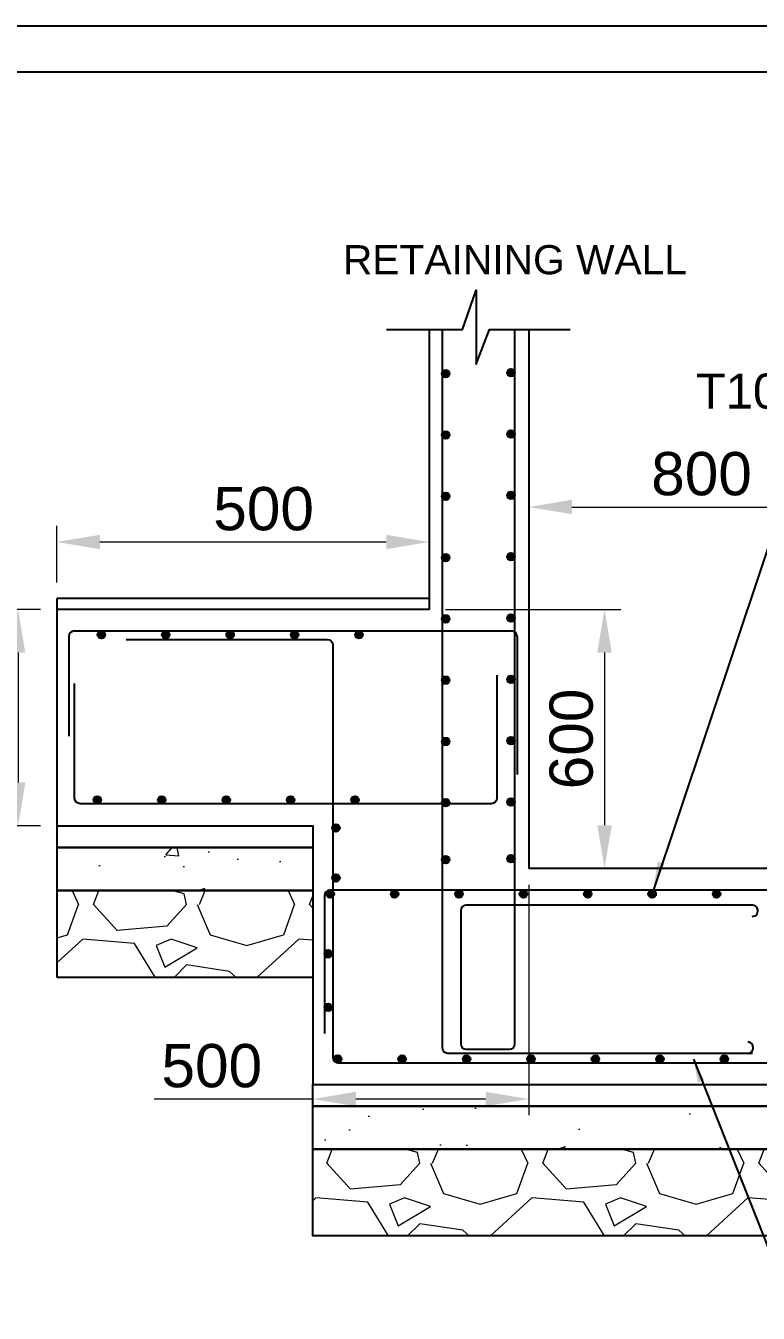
# Model space of a CAD drawing. Header units: millimetres. Extents: x 660818 to 959388, y -495289 to 50450.
# Drawn here: x 715551 to 718942, y -191470 to -185509 of the extents above; entities that cross this region are included whole.
import ezdxf
from ezdxf.enums import TextEntityAlignment as Align

# ---------------------------------------------------------------- set-up
doc = ezdxf.new("R2010")
doc.units = ezdxf.units.MM
doc.header["$LTSCALE"] = 0.01
doc.header["$MEASUREMENT"] = 0
doc.header["$PDMODE"] = 35
for name, color, linetype in [('1', 7, 'Continuous'), ('Concrete Line', 2, 'Continuous'), ('Dimension', 31, 'Continuous'), ('Reinforcement', 130, 'Continuous')]:
    doc.layers.add(name, color=color, linetype=linetype)
doc.layers.add('dim', color=11, linetype='Continuous', lineweight=0)
doc.layers.add('elevation', color=123, linetype='Continuous', lineweight=15)
doc.styles.add('SC-BBS2', font='SansSerif')
doc.styles.add('SC-FTG2', font='SansSerif')
doc.dimstyles.new('SCDim', dxfattribs={"dimtxt": 200, "dimasz": 200, "dimexe": 75, "dimexo": 75, "dimgap": 50, "dimtad": 1, "dimtoh": 1, "dimdec": 0, "dimzin": 0, "dimdsep": 46, "dimtxsty": 'SC-BBS2', "dimcen": 0.09, "dimclrd": 5, "dimclre": 5, "dimclrt": 5, "dimadec": 0, "dimazin": 0, "dimtfac": 1, "dimtdec": 0, "dimtix": 1, "dimtofl": 0, "dimtmove": 0, "dimatfit": 3, "dimfxl": 1, "dimtolj": 1, "dimtzin": 0, "dimlwd": 0, "dimlwe": 0, "dimarcsym": 0})

# ---------------------------------------------------------------- blocks, each defined once
blk = doc.blocks.new('*D1029')
at = {"layer": 'Defpoints', "color": 0, "transparency": 16777216}
for p in [(715694.7, -187899.1), (715694.7, -188161.1), (717419.9, -188211.1)]:
    blk.add_point(p, dxfattribs=at)
at = {"layer": 'Dimension', "color": 5, "lineweight": 0, "transparency": 16777216}
for p, q in [((715694.7, -188086.1), (715694.7, -187824.1)), ((717419.9, -188136.1), (717419.9, -187824.1)), ((717219.9, -187899.1), (715894.7, -187899.1))]:
    blk.add_line(p, q, dxfattribs=at)
at = {"layer": 'Dimension', "color": 5, "transparency": 16777216}
for points in [[(715894.7, -187865.8), (715894.7, -187932.4), (715694.7, -187899.1)], [(717219.9, -187865.8), (717219.9, -187932.4), (717419.9, -187899.1)]]:
    blk.add_solid(points, dxfattribs=at)
at = {"layer": 'Dimension', "color": 5, "lineweight": 25, "transparency": 16777216, "insert": (716652.4, -187746.1), "char_height": 200, "attachment_point": 5, "style": 'SC-BBS2'}
blk.add_mtext('\\A1;500', dxfattribs=at)
blk = doc.blocks.new('*D1037')
at = {"layer": '1', "color": 5, "lineweight": 0, "ltscale": 200, "transparency": 16777216}
for p, q in [((716879.9, -189210), (716879.9, -190552.9)), ((717879.9, -189485.8), (717879.9, -190552.9)), ((716879.9, -190477.9), (716145.3, -190477.9)), ((717679.9, -190477.9), (717079.9, -190477.9))]:
    blk.add_line(p, q, dxfattribs=at)
at = {"layer": '1', "color": 5, "ltscale": 200, "transparency": 16777216}
for points in [[(717079.9, -190444.5), (717079.9, -190511.2), (716879.9, -190477.9)], [(717679.9, -190444.5), (717679.9, -190511.2), (717879.9, -190477.9)]]:
    blk.add_solid(points, dxfattribs=at)
at = {"layer": 'Defpoints', "color": 0, "ltscale": 200, "transparency": 16777216}
for p in [(716879.9, -189135), (717879.9, -189410.8), (716879.9, -190477.9)]:
    blk.add_point(p, dxfattribs=at)
at = {"layer": '1', "color": 5, "ltscale": 200, "transparency": 16777216, "insert": (716412.6, -190324.9), "char_height": 200, "attachment_point": 5, "style": 'SC-BBS2'}
blk.add_mtext('\\A1;500', dxfattribs=at)
blk = doc.blocks.new('*D1038')
at = {"layer": '1', "color": 5, "lineweight": 0, "ltscale": 200, "transparency": 16777216}
for p, q in [((715619.7, -188211.1), (715440.9, -188211.1)), ((715515.9, -188411.1), (715515.9, -189012.5)), ((715619.7, -189212.5), (715440.9, -189212.5))]:
    blk.add_line(p, q, dxfattribs=at)
at = {"layer": '1', "color": 5, "ltscale": 200, "transparency": 16777216}
for points in [[(715482.5, -188411.1), (715549.2, -188411.1), (715515.9, -188211.1)], [(715482.5, -189012.5), (715549.2, -189012.5), (715515.9, -189212.5)]]:
    blk.add_solid(points, dxfattribs=at)
at = {"layer": 'Defpoints', "color": 0, "ltscale": 200, "transparency": 16777216}
for p in [(715694.7, -188211.1), (715515.9, -189212.5), (715694.7, -189212.5)]:
    blk.add_point(p, dxfattribs=at)
at = {"layer": '1', "color": 5, "ltscale": 200, "transparency": 16777216, "insert": (715362.8, -188711.8), "char_height": 200, "attachment_point": 5, "rotation": 90, "style": 'SC-BBS2'}
blk.add_mtext('\\A1;500', dxfattribs=at)
blk = doc.blocks.new('*D1030')
at = {"layer": '1', "color": 5, "lineweight": 0, "ltscale": 200, "transparency": 16777216}
for p, q in [((717494.9, -188211.1), (718305.7, -188211.1)), ((718230.7, -188411.1), (718230.7, -189210.8)), ((717954.9, -189410.8), (718305.7, -189410.8))]:
    blk.add_line(p, q, dxfattribs=at)
at = {"layer": '1', "color": 5, "ltscale": 200, "transparency": 16777216}
for points in [[(718197.4, -188411.1), (718264, -188411.1), (718230.7, -188211.1)], [(718197.4, -189210.8), (718264, -189210.8), (718230.7, -189410.8)]]:
    blk.add_solid(points, dxfattribs=at)
at = {"layer": 'Defpoints', "color": 0, "ltscale": 200, "transparency": 16777216}
for p in [(717419.9, -188211.1), (717879.9, -189410.8), (718230.7, -189410.8)]:
    blk.add_point(p, dxfattribs=at)
at = {"layer": '1', "color": 5, "ltscale": 200, "transparency": 16777216, "insert": (718077.5, -188810.9), "char_height": 200, "attachment_point": 5, "rotation": 90, "style": 'SC-BBS2'}
blk.add_mtext('\\A1;600', dxfattribs=at)
blk = doc.blocks.new('*D1039')
at = {"layer": '1', "color": 5, "lineweight": 0, "ltscale": 200, "transparency": 16777216}
for p, q in [((717879.9, -188136.1), (717879.9, -187662)), ((719479.9, -188436.1), (719479.9, -187662)), ((718079.9, -187737), (719279.9, -187737))]:
    blk.add_line(p, q, dxfattribs=at)
at = {"layer": '1', "color": 5, "ltscale": 200, "transparency": 16777216}
for points in [[(718079.9, -187703.7), (718079.9, -187770.3), (717879.9, -187737)], [(719279.9, -187703.7), (719279.9, -187770.3), (719479.9, -187737)]]:
    blk.add_solid(points, dxfattribs=at)
at = {"layer": 'Defpoints', "color": 0, "ltscale": 200, "transparency": 16777216}
for p in [(719479.9, -187737), (717879.9, -188211.1), (719479.9, -188511.1)]:
    blk.add_point(p, dxfattribs=at)
at = {"layer": '1', "color": 5, "ltscale": 200, "transparency": 16777216, "insert": (718679.9, -187584), "char_height": 200, "attachment_point": 5, "style": 'SC-BBS2'}
blk.add_mtext('\\A1;800', dxfattribs=at)

msp = doc.modelspace()

# ---------------------------------------------------------------- hatches: boundary and pattern name
at = {"layer": '1', "ltscale": 200}
h = msp.add_hatch(color=256, dxfattribs=at)
h.dxf.hatch_style = 1
edge = h.paths.add_edge_path()
edge.add_arc((717495.372, -187119.217), 17.69, 0, 360)
h = msp.add_hatch(color=256, dxfattribs=at)
h.dxf.hatch_style = 1
edge = h.paths.add_edge_path()
edge.add_arc((717797.541, -187115.523), 17.69, 0, 360)
h = msp.add_hatch(color=256, dxfattribs=at)
h.dxf.hatch_style = 1
edge = h.paths.add_edge_path()
edge.add_arc((717495.372, -187403.125), 17.69, 0, 360)
h = msp.add_hatch(color=256, dxfattribs=at)
h.dxf.hatch_style = 1
edge = h.paths.add_edge_path()
edge.add_arc((717797.541, -187399.431), 17.69, 0, 360)
h = msp.add_hatch(color=256, dxfattribs=at)
h.dxf.hatch_style = 1
edge = h.paths.add_edge_path()
edge.add_arc((717495.372, -187687.032), 17.69, 0, 360)
h = msp.add_hatch(color=256, dxfattribs=at)
h.dxf.hatch_style = 1
edge = h.paths.add_edge_path()
edge.add_arc((717797.541, -187683.338), 17.69, 0, 360)
h = msp.add_hatch(color=256, dxfattribs=at)
h.dxf.hatch_style = 1
edge = h.paths.add_edge_path()
edge.add_arc((717495.372, -187970.939), 17.69, 0, 360)
h = msp.add_hatch(color=256, dxfattribs=at)
h.dxf.hatch_style = 1
edge = h.paths.add_edge_path()
edge.add_arc((717797.541, -187967.245), 17.69, 0, 360)
h = msp.add_hatch(color=256, dxfattribs=at)
h.dxf.hatch_style = 1
edge = h.paths.add_edge_path()
edge.add_arc((717495.372, -188254.847), 17.69, 0, 360)
h = msp.add_hatch(color=256, dxfattribs=at)
h.dxf.hatch_style = 1
edge = h.paths.add_edge_path()
edge.add_arc((717797.541, -188251.153), 17.69, 0, 360)
h = msp.add_hatch(color=256, dxfattribs=at)
h.dxf.hatch_style = 1
edge = h.paths.add_edge_path()
edge.add_arc((715901.515, -188328.433), 17.69, 180, 540, ccw=False)
h = msp.add_hatch(color=256, dxfattribs=at)
h.dxf.hatch_style = 1
edge = h.paths.add_edge_path()
edge.add_arc((716199.579, -188328.433), 17.69, 180, 540, ccw=False)
h = msp.add_hatch(color=256, dxfattribs=at)
h.dxf.hatch_style = 1
edge = h.paths.add_edge_path()
edge.add_arc((716497.643, -188328.433), 17.69, 180, 540, ccw=False)
h = msp.add_hatch(color=256, dxfattribs=at)
h.dxf.hatch_style = 1
edge = h.paths.add_edge_path()
edge.add_arc((716795.707, -188328.433), 17.69, 180, 540, ccw=False)
h = msp.add_hatch(color=256, dxfattribs=at)
h.dxf.hatch_style = 1
edge = h.paths.add_edge_path()
edge.add_arc((717093.77, -188328.433), 17.69, 180, 540, ccw=False)
h = msp.add_hatch(color=256, dxfattribs=at)
h.dxf.hatch_style = 1
edge = h.paths.add_edge_path()
edge.add_arc((717495.372, -188538.754), 17.69, 0, 360)
h = msp.add_hatch(color=256, dxfattribs=at)
h.dxf.hatch_style = 1
edge = h.paths.add_edge_path()
edge.add_arc((717797.541, -188535.06), 17.69, 0, 360)
h = msp.add_hatch(color=256, dxfattribs=at)
h.dxf.hatch_style = 1
edge = h.paths.add_edge_path()
edge.add_arc((717495.372, -188822.661), 17.69, 0, 360)
h = msp.add_hatch(color=256, dxfattribs=at)
h.dxf.hatch_style = 1
edge = h.paths.add_edge_path()
edge.add_arc((717797.541, -188818.967), 17.69, 0, 360)
h = msp.add_hatch(color=256, dxfattribs=at)
h.dxf.hatch_style = 1
edge = h.paths.add_edge_path()
edge.add_arc((715882.613, -189093.205), 17.69, 180, 540, ccw=False)
h = msp.add_hatch(color=256, dxfattribs=at)
h.dxf.hatch_style = 1
edge = h.paths.add_edge_path()
edge.add_arc((716180.955, -189093.205), 17.69, 180, 540, ccw=False)
h = msp.add_hatch(color=256, dxfattribs=at)
h.dxf.hatch_style = 1
edge = h.paths.add_edge_path()
edge.add_arc((716479.297, -189093.205), 17.69, 180, 540, ccw=False)
h = msp.add_hatch(color=256, dxfattribs=at)
h.dxf.hatch_style = 1
edge = h.paths.add_edge_path()
edge.add_arc((716777.361, -189093.205), 17.69, 180, 540, ccw=False)
h = msp.add_hatch(color=256, dxfattribs=at)
h.dxf.hatch_style = 1
edge = h.paths.add_edge_path()
edge.add_arc((717075.425, -189093.205), 17.69, 180, 540, ccw=False)
h = msp.add_hatch(color=256, dxfattribs=at)
h.dxf.hatch_style = 1
edge = h.paths.add_edge_path()
edge.add_arc((717495.372, -189106.569), 17.69, 0, 360)
h = msp.add_hatch(color=256, dxfattribs=at)
h.dxf.hatch_style = 1
edge = h.paths.add_edge_path()
edge.add_arc((717797.541, -189102.875), 17.69, 0, 360)
h = msp.add_hatch(color=256, dxfattribs=at)
h.dxf.hatch_style = 1
edge = h.paths.add_edge_path()
edge.add_arc((716987.055, -189222.864), 17.69, 0, 360)
h = msp.add_hatch(color=256, dxfattribs=at)
h.dxf.hatch_style = 1
edge = h.paths.add_edge_path()
edge.add_arc((717495.372, -189369.367), 17.69, 0, 360)
h = msp.add_hatch(color=256, dxfattribs=at)
h.dxf.hatch_style = 1
edge = h.paths.add_edge_path()
edge.add_arc((717797.541, -189365.673), 17.69, 0, 360)
h = msp.add_hatch(color=256, dxfattribs=at)
h.dxf.hatch_style = 1
edge = h.paths.add_edge_path()
edge.add_arc((716987.055, -189454.184), 17.69, 0, 360)
h = msp.add_hatch(color=256, dxfattribs=at)
h.dxf.hatch_style = 1
edge = h.paths.add_edge_path()
edge.add_arc((716960.916, -189528.433), 17.69, 0, 360)
h = msp.add_hatch(color=256, dxfattribs=at)
h.dxf.hatch_style = 1
edge = h.paths.add_edge_path()
edge.add_arc((717258.98, -189528.433), 17.69, 0, 360)
h = msp.add_hatch(color=256, dxfattribs=at)
h.dxf.hatch_style = 1
edge = h.paths.add_edge_path()
edge.add_arc((717557.043, -189528.433), 17.69, 0, 360)
h = msp.add_hatch(color=256, dxfattribs=at)
h.dxf.hatch_style = 1
edge = h.paths.add_edge_path()
edge.add_arc((717855.107, -189528.433), 17.69, 0, 360)
h = msp.add_hatch(color=256, dxfattribs=at)
h.dxf.hatch_style = 1
edge = h.paths.add_edge_path()
edge.add_arc((718153.171, -189528.433), 17.69, 0, 360)
h = msp.add_hatch(color=256, dxfattribs=at)
h.dxf.hatch_style = 1
edge = h.paths.add_edge_path()
edge.add_arc((718451.234, -189528.433), 17.69, 0, 360)
h = msp.add_hatch(color=256, dxfattribs=at)
h.dxf.hatch_style = 1
edge = h.paths.add_edge_path()
edge.add_arc((718749.298, -189528.433), 17.69, 0, 360)
h = msp.add_hatch(color=256, dxfattribs=at)
h.dxf.hatch_style = 1
edge = h.paths.add_edge_path()
edge.add_arc((716951.585, -189805.707), 17.69, 0, 360)
h = msp.add_hatch(color=256, dxfattribs=at)
h.dxf.hatch_style = 1
edge = h.paths.add_edge_path()
edge.add_arc((716951.585, -190054.105), 17.69, 0, 360)
h = msp.add_hatch(color=256, dxfattribs=at)
h.dxf.hatch_style = 1
edge = h.paths.add_edge_path()
edge.add_arc((716995.364, -190293.205), 17.69, 0, 360)
h = msp.add_hatch(color=256, dxfattribs=at)
h.dxf.hatch_style = 1
edge = h.paths.add_edge_path()
edge.add_arc((717293.706, -190293.205), 17.69, 0, 360)
h = msp.add_hatch(color=256, dxfattribs=at)
h.dxf.hatch_style = 1
edge = h.paths.add_edge_path()
edge.add_arc((717592.048, -190293.205), 17.69, 0, 360)
h = msp.add_hatch(color=256, dxfattribs=at)
h.dxf.hatch_style = 1
edge = h.paths.add_edge_path()
edge.add_arc((717890.39, -190293.205), 17.69, 0, 360)
h = msp.add_hatch(color=256, dxfattribs=at)
h.dxf.hatch_style = 1
edge = h.paths.add_edge_path()
edge.add_arc((718188.732, -190293.205), 17.69, 0, 360)
h = msp.add_hatch(color=256, dxfattribs=at)
h.dxf.hatch_style = 1
edge = h.paths.add_edge_path()
edge.add_arc((718487.074, -190293.205), 17.69, 0, 360)
h = msp.add_hatch(color=256, dxfattribs=at)
h.dxf.hatch_style = 1
edge = h.paths.add_edge_path()
edge.add_arc((718785.416, -190293.205), 17.69, 0, 360)
at = {"layer": 'elevation', "ltscale": 200, "true_color": 0x9f9f9f}
h = msp.add_hatch(dxfattribs=at)
h.set_pattern_fill('AR-CONC', color=253, scale=100)
h.set_pattern_definition([(50, (-1543431.5, 170416.06), (717.26018, -62.75213), [75, -825]), (355, (-1543431.5, 170416.1), (-138.75133, 752.19213), [60, -660]), (100.451444, (-1543371.7, 170410.8), (578.50885, 689.44), [63.7402, -701.14211]), (46.1842, (-1543431.5, 170616.1), (1067.24133, -165.51928), [112.5, -1237.5]), (96.635635, (-1543342.5, 170602.3), (934.66195, 974.1186), [95.61034, -1051.71376]), (351.184164, (-1543431.5, 170616.1), (934.66195, 974.1186), [90, -990]), (21, (-1543331.5, 170566.06), (596.90705, -402.61889), [75, -825]), (326, (-1543331.5, 170566.1), (243.31533, 725.15005), [60, -660]), (71.451445, (-1543281.74, 170532.5), (840.22238, 322.53115), [63.7402, -701.14211]), (37.5, (-1543431.48, 170416.06), (12.159855, 332.893854), [0, -652, 0, -670, 0, -662.5]), (7.5, (-1543431.5, 170416.06), (263.06954, 394.41171), [0, -382, 0, -637, 0, -252.5]), (327.5, (-1543654.48, 170416.06), (533.822436, -22.554872), [0, -250, 0, -780, 0, -1035]), (317.5, (-1543754.5, 170416.06), (583.18617, 100.10498), [0, -325, 0, -518, 0, -735])])
h.paths.add_polyline_path([(715694.652, -189313.122), (715694.652, -189513.122), (716879.852, -189513.122), (716879.852, -189313.122)])
h = msp.add_hatch(dxfattribs=at)
h.set_pattern_fill('GRAVEL', color=253, scale=1000)
h.set_pattern_definition([(228.0127875, (-1542711.484, 171416.06), (-8000, -9000), [134.536, -13319.08805]), (184.9697407, (-1542801.484, 171316.064), (12000, 1000), [230.868, -22855.92476]), (132.510447, (-1543031.484, 171296.064), (10000, -11000), [162.788, -16116.0326]), (267.273689, (-1543421.484, 171046.064), (1000, 20000), [210.238, -20813.55804]), (292.8336542, (-1543431.484, 170836.064), (-5000, 12000), [206.155, -20409.37313]), (357.273689, (-1543351.484, 170646.064), (-20000, 1000), [210.238, -20813.55804]), (37.6942405, (-1543141.484, 170636.064), (-13000, -10000), [278.029, -27524.84855]), (72.2553284, (-1542921.484, 170806.064), (7000, 22000), [262.488, -25986.3215]), (121.4295656, (-1542841.484, 171056.064), (-8000, 13000), [210.95, -20884.0731]), (175.2363583, (-1542951.484, 171236.06), (11000, -1000), [240.832, -11800.7626]), (222.3974378, (-1543191.484, 171256.064), (-12000, -11000), [311.448, -30833.375]), (138.814075, (-1542431.48, 171036.06), (-7000, 6000), [106.301, -10523.8448]), (171.4692344, (-1542511.484, 171106.064), (13000, -2000), [202.237, -20021.5114]), (225, (-1542711.5, 171136.06), (-1e-13, -1000), [141.421, -1272.79256]), (203.1985905, (-1542781.48, 171256.06), (5000, 2000), [76.158, -7539.6151]), (291.8014095, (-1542851.48, 171226.06), (-1000, 3000), [107.703, -5277.4618]), (30.9637565, (-1542811.48, 171126.06), (3000, 2000), [174.929, -5656.0229]), (161.565051, (-1542661.48, 171216.06), (2000, -1000), [126.491, -3035.78666]), (16.3895403, (-1543431.484, 171226.064), (10000, 3000), [177.2, -17542.84515]), (70.346176, (-1543261.484, 171276.064), (-4000, -11000), [148.661, -14717.40775]), (293.1985905, (-1542661.48, 171416.06), (-2000, 5000), [152.315, -7463.4581]), (343.6104597, (-1542601.484, 171276.064), (-10000, 3000), [177.2, -17542.84515]), (339.443955, (-1543431.48, 170606.06), (-5000, 2000), [170.88, -8373.12375]), (294.7751406, (-1543271.484, 170546.064), (-5000, 11000), [143.178, -14174.64306]), (66.8014095, (-1542651.48, 170416.06), (2000, 5000), [152.315, -7463.4581]), (17.3540246, (-1542591.484, 170556.064), (-13000, -4000), [167.631, -16595.4236]), (69.443955, (-1543141.48, 170416.06), (-2000, -5000), [85.44, -8458.56375]), (101.309932, (-1542711.48, 170416.06), (-1000, 4000), [50.99, -5048.0295]), (165.963757, (-1542721.48, 170466.06), (3000, -1000), [206.155, -3916.95063]), (186.009006, (-1542921.484, 170516.064), (10000, 1000), [191.05, -18913.92317]), (303.690068, (-1542811.48, 171036.06), (-1000, 2000), [144.222, -3461.32928]), (353.1572266, (-1542731.484, 170916.064), (17000, -2000), [251.794, -24927.56262]), (60.945396, (-1542481.48, 170886.06), (-4000, -7000), [102.956, -10192.67414]), (90, (-1542431.5, 170976.1), (-1000, 1000), [60, -940]), (120.256437, (-1542941.484, 170546.064), (4000, -7000), [138.924, -13753.52]), (48.0127875, (-1543011.484, 170666.06), (8000, 9000), [269.072, -13184.55205]), (0, (-1542831.5, 170866.1), (1000, 1000), [260, -740]), (325.3048465, (-1542571.484, 170866.064), (10000, -7000), [158.114, -15653.2743]), (254.054604, (-1542441.48, 170776.06), (-1000, -4000), [145.602, -7134.5079]), (207.6459754, (-1542481.484, 170636.064), (-19000, -10000), [237.065, -23469.4742]), (175.4260787, (-1542691.484, 170526.064), (-13000, 1000), [250.799, -24829.0734])])
h.paths.add_polyline_path([(715694.652, -189513.122), (715694.652, -189913.122), (716879.852, -189913.122), (716879.852, -189513.122)])
h = msp.add_hatch(dxfattribs=at)
h.set_pattern_fill('AR-CONC', color=253, scale=100)
h.set_pattern_definition([(50, (-1548351.5, 169218.36), (717.26018, -62.75213), [75, -825]), (355, (-1548351.5, 169218.36), (-138.75133, 752.19213), [60, -660]), (100.451444, (-1548291.7, 169213.1), (578.50885, 689.44), [63.7402, -701.14211]), (46.1842, (-1548351.5, 169418.4), (1067.24133, -165.51928), [112.5, -1237.5]), (96.635635, (-1548262.5, 169404.6), (934.66195, 974.1186), [95.61034, -1051.71376]), (351.184164, (-1548351.5, 169418.4), (934.66195, 974.1186), [90, -990]), (21, (-1548251.5, 169368.36), (596.90705, -402.61889), [75, -825]), (326, (-1548251.5, 169368.36), (243.31533, 725.15005), [60, -660]), (71.451445, (-1548201.74, 169334.8), (840.22238, 322.53115), [63.7402, -701.14211]), (37.5, (-1548351.48, 169218.36), (12.159855, 332.893854), [0, -652, 0, -670, 0, -662.5]), (7.5, (-1548351.5, 169218.36), (263.06954, 394.41171), [0, -382, 0, -637, 0, -252.5]), (327.5, (-1548574.48, 169218.36), (533.822436, -22.554872), [0, -250, 0, -780, 0, -1035]), (317.5, (-1548674.5, 169218.36), (583.18617, 100.10498), [0, -325, 0, -518, 0, -735])])
h.paths.add_polyline_path([(720479.852, -190710.828), (720479.852, -190510.828), (716879.852, -190510.828), (716879.852, -190710.828)])
h = msp.add_hatch(dxfattribs=at)
h.set_pattern_fill('GRAVEL', color=253, scale=1000)
h.set_pattern_definition([(228.0127875, (-1547631.484, 170218.36), (-8000, -9000), [134.536, -13319.08805]), (184.9697407, (-1547721.484, 170118.36), (12000, 1000), [230.868, -22855.92476]), (132.510447, (-1547951.484, 170098.36), (10000, -11000), [162.788, -16116.0326]), (267.273689, (-1548341.484, 169848.36), (1000, 20000), [210.238, -20813.55804]), (292.8336542, (-1548351.484, 169638.36), (-5000, 12000), [206.155, -20409.37313]), (357.273689, (-1548271.484, 169448.36), (-20000, 1000), [210.238, -20813.55804]), (37.6942405, (-1548061.484, 169438.358), (-13000, -10000), [278.029, -27524.84855]), (72.2553284, (-1547841.484, 169608.358), (7000, 22000), [262.488, -25986.3215]), (121.4295656, (-1547761.484, 169858.36), (-8000, 13000), [210.95, -20884.0731]), (175.2363583, (-1547871.484, 170038.36), (11000, -1000), [240.832, -11800.7626]), (222.3974378, (-1548111.484, 170058.358), (-12000, -11000), [311.448, -30833.375]), (138.814075, (-1547351.48, 169838.36), (-7000, 6000), [106.301, -10523.8448]), (171.4692344, (-1547431.484, 169908.36), (13000, -2000), [202.237, -20021.5114]), (225, (-1547631.5, 169938.36), (-1e-13, -1000), [141.421, -1272.79256]), (203.1985905, (-1547701.48, 170058.36), (5000, 2000), [76.158, -7539.6151]), (291.8014095, (-1547771.48, 170028.36), (-1000, 3000), [107.703, -5277.4618]), (30.9637565, (-1547731.48, 169928.36), (3000, 2000), [174.929, -5656.0229]), (161.565051, (-1547581.48, 170018.36), (2000, -1000), [126.491, -3035.78666]), (16.3895403, (-1548351.484, 170028.36), (10000, 3000), [177.2, -17542.84515]), (70.346176, (-1548181.484, 170078.36), (-4000, -11000), [148.661, -14717.40775]), (293.1985905, (-1547581.48, 170218.36), (-2000, 5000), [152.315, -7463.4581]), (343.6104597, (-1547521.484, 170078.36), (-10000, 3000), [177.2, -17542.84515]), (339.443955, (-1548351.48, 169408.36), (-5000, 2000), [170.88, -8373.12375]), (294.7751406, (-1548191.484, 169348.36), (-5000, 11000), [143.178, -14174.64306]), (66.8014095, (-1547571.48, 169218.36), (2000, 5000), [152.315, -7463.4581]), (17.3540246, (-1547511.484, 169358.36), (-13000, -4000), [167.631, -16595.4236]), (69.443955, (-1548061.48, 169218.36), (-2000, -5000), [85.44, -8458.56375]), (101.309932, (-1547631.48, 169218.36), (-1000, 4000), [50.99, -5048.0295]), (165.963757, (-1547641.48, 169268.36), (3000, -1000), [206.155, -3916.95063]), (186.009006, (-1547841.484, 169318.36), (10000, 1000), [191.05, -18913.92317]), (303.690068, (-1547731.48, 169838.36), (-1000, 2000), [144.222, -3461.32928]), (353.1572266, (-1547651.484, 169718.358), (17000, -2000), [251.794, -24927.56262]), (60.945396, (-1547401.48, 169688.36), (-4000, -7000), [102.956, -10192.67414]), (90, (-1547351.5, 169778.4), (-1000, 1000), [60, -940]), (120.256437, (-1547861.484, 169348.36), (4000, -7000), [138.924, -13753.52]), (48.0127875, (-1547931.484, 169468.36), (8000, 9000), [269.072, -13184.55205]), (0, (-1547751.5, 169668.4), (1000, 1000), [260, -740]), (325.3048465, (-1547491.484, 169668.36), (10000, -7000), [158.114, -15653.2743]), (254.054604, (-1547361.48, 169578.36), (-1000, -4000), [145.602, -7134.5079]), (207.6459754, (-1547401.484, 169438.36), (-19000, -10000), [237.065, -23469.4742]), (175.4260787, (-1547611.484, 169328.358), (-13000, 1000), [250.799, -24829.0734])])
h.paths.add_polyline_path([(720479.852, -191110.828), (720479.852, -190710.828), (716879.852, -190710.828), (716879.852, -191110.828)])

# ---------------------------------------------------------------- linework, layer by layer
for points in [[(709819.343, -185508.867), (724149.149, -185508.867), (724149.149, -195939.992), (709819.343, -195939.992)], [(710032.465, -185721.99), (723936.026, -185721.99), (723936.026, -195726.869), (710032.465, -195726.869)]]:
    msp.add_lwpolyline(points, close=True)
at = {"layer": '1', "ltscale": 200}
for p, q in [((719171.216, -187374.28), (718451.234, -189528.433)), ((719088.328, -191417.186), (718644.092, -190293.205))]:
    msp.add_line(p, q, dxfattribs=at)
for centre in [(717495.372, -187119.217), (717797.541, -187115.523), (717495.372, -187403.125), (717797.541, -187399.431), (717495.372, -187687.032), (717797.541, -187683.338), (717495.372, -187970.939), (717797.541, -187967.245), (717495.372, -188254.847), (717797.541, -188251.153), (715901.515, -188328.433), (716199.579, -188328.433), (716497.643, -188328.433), (716795.707, -188328.433), (717093.77, -188328.433), (717495.372, -188538.754), (717797.541, -188535.06), (717495.372, -188822.661), (717797.541, -188818.967), (715882.613, -189093.205), (716180.955, -189093.205), (716479.297, -189093.205), (716777.361, -189093.205), (717075.425, -189093.205), (717495.372, -189106.569), (717797.541, -189102.875), (716987.055, -189222.864), (717495.372, -189369.367), (717797.541, -189365.673), (716987.055, -189454.184), (716960.916, -189528.433), (717258.98, -189528.433), (717557.043, -189528.433), (717855.107, -189528.433), (718153.171, -189528.433), (718451.234, -189528.433), (718749.298, -189528.433), (716951.585, -189805.707), (716951.585, -190054.105), (716995.364, -190293.205), (717293.706, -190293.205), (717592.048, -190293.205), (717890.39, -190293.205), (718188.732, -190293.205), (718487.074, -190293.205), (718785.416, -190293.205)]:
    msp.add_circle(centre, 17.69, dxfattribs=at)
at = {"layer": 'Concrete Line'}
for p, q in [((717419.852, -188211.064), (717419.852, -186915.416)), ((717879.852, -186915.416), (717879.852, -189410.828)), ((717419.852, -188211.064), (715694.652, -188211.064)), ((715694.652, -188211.064), (715694.652, -189212.512)), ((715694.652, -189212.512), (716879.852, -189213.377)), ((716879.852, -189213.377), (716879.852, -190410.828))]:
    msp.add_line(p, q, dxfattribs=at)
for points in [[(717221.623, -186915.416), (717572.551, -186915.416), (717636.923, -186733.658), (717636.923, -187076.076), (717698.655, -186915.416), (718072.065, -186915.416)], [(716879.852, -189410.828), (716879.852, -190410.828), (720479.852, -190410.828)], [(719479.852, -189410.828), (717879.852, -189410.828)]]:
    msp.add_lwpolyline(points, dxfattribs=at)
at = {"layer": 'dim', "color": 0, "lineweight": 25}
for points in [[(718508.697, -189388.751), (718455.697, -189511.316), (718476.69, -189379.443)], [(718693.748, -190391.446), (718644.092, -190293.205), (718662.048, -190401.755)]]:
    msp.add_solid(points, dxfattribs=at)
at = {"layer": 'Dimension', "color": 8, "lineweight": 25}
for p, q in [((717419.852, -188161.064), (715694.652, -188161.064)), ((715694.652, -188161.064), (715694.652, -188211.064)), ((715694.652, -189212.512), (715694.652, -189913.122)), ((715694.652, -189313.122), (716879.852, -189313.122)), ((716879.852, -189360.828), (716879.852, -189410.828)), ((716879.852, -190510.828), (716879.852, -190410.828)), ((720479.852, -190510.828), (716879.852, -190510.828))]:
    msp.add_line(p, q, dxfattribs=at)
for points in [[(716879.852, -189313.122), (715694.652, -189313.122)], [(715694.652, -189513.122), (716879.852, -189513.122)], [(716879.852, -189513.122), (715694.652, -189513.122)], [(715694.652, -189913.122), (716879.852, -189913.122)], [(720479.852, -190710.828), (716879.852, -190710.828), (716879.852, -190510.828), (720479.852, -190510.828)], [(720479.852, -191110.828), (716879.852, -191110.828), (716879.852, -190710.828), (720479.852, -190710.828)]]:
    msp.add_lwpolyline(points, dxfattribs=at)
at = {"layer": 'Reinforcement'}
for p, q in [((715750.801, -188336.453), (715750.801, -188797.245)), ((715776.426, -188310.828), (717800.176, -188310.828)), ((717825.801, -188336.453), (717825.801, -188975.192)), ((716933.903, -189536.453), (716933.903, -190175.192)), ((720378.908, -189510.828), (716959.528, -189510.828))]:
    msp.add_line(p, q, dxfattribs=at)
for points in [[(717478.372, -186915.416), (717478.372, -190239.478, 0.41421356), (717503.997, -190265.103), (718915.625, -190265.103)], [(718915.625, -189580.476), (717590.56, -189580.476, 0.41421356), (717564.935, -189606.101), (717564.935, -190222.202, 0.41421356), (717590.56, -190247.827), (717790.578, -190247.827, 0.41421356), (717816.203, -190222.202), (717816.203, -186915.416)], [(716016.695, -188350.32), (716947.103, -188350.32, -0.41421356), (716972.728, -188375.945), (716972.728, -190285.203, 0.41421356), (716998.353, -190310.828), (720425.711, -190310.828, 0.41421356), (720451.336, -190285.203), (720451.336, -188675.175, -0.41421356), (720476.961, -188649.55), (721491.325, -188649.55)], [(717732.249, -188515.66), (717732.249, -189085.203, -0.41421356), (717706.624, -189110.828), (715803.414, -189110.828, -0.41421356), (715777.789, -189085.203), (715777.789, -188554.036)]]:
    msp.add_lwpolyline(points, format="xyb", dxfattribs=at)
for centre, radius, start, end in [((715776.426, -188336.453), 25.625, 90, 180), ((717800.176, -188336.453), 25.625, 0, 90), ((716959.528, -189536.453), 25.625, 90, 180), ((718915.219, -189606.817), 25.758, 266.2196617, 87.4948041), ((718892.842, -190240.451), 26.865, 293.4164071, 85.5431733)]:
    msp.add_arc(centre, radius, start, end, dxfattribs=at)

# ---------------------------------------------------------------- texts
at = {"layer": 'dim', "color": 0, "lineweight": 25, "style": 'SC-FTG2'}
for s, height, p in [('RETAINING WALL', 135, (717019.76, -186592.082)), ('T10 @ 150MM C/C', 162, (718653.842, -187200.239))]:
    msp.add_text(s, height=height, dxfattribs=at).set_placement(p, align=Align.MIDDLE_LEFT)

# ---------------------------------------------------------------- dimensions: what is measured, and where the dimension line sits
at = {"layer": '1', "ltscale": 200}
dim = msp.add_linear_dim(base=(719479.852, -187736.99), p1=(717879.852, -188211.064), p2=(719479.852, -188511.064), text='800', dimstyle='SCDim', dxfattribs=at)
dim.commit()
dim.dimension.update_dxf_attribs({"geometry": '*D1039', "text_midpoint": (718679.852, -187736.99), "dimtype": 160})
for base, p1, p2, text, picture, middle in [((715515.865, -189212.512), (715694.652, -188211.064), (715694.652, -189212.512), '500', '*D1038', (715362.847, -188711.788)), ((718230.697, -189410.828), (717419.852, -188211.064), (717879.852, -189410.828), '600', '*D1030', (718077.542, -188810.946))]:
    dim = msp.add_linear_dim(base=base, p1=p1, p2=p2, angle=90, text=text, dimstyle='SCDim', dxfattribs=at)
    dim.commit()
    dim.dimension.update_dxf_attribs({"geometry": picture, "text_midpoint": middle})
dim = msp.add_linear_dim(base=(716879.852, -190477.876), p1=(717879.852, -189410.828), p2=(716879.852, -189134.998), angle=180, text='500', dimstyle='SCDim', dxfattribs=at)
dim.commit()
dim.dimension.update_dxf_attribs({"geometry": '*D1037', "text_midpoint": (716412.568, -190477.876), "dimtype": 160})
at = {"layer": 'Dimension', "color": 8, "lineweight": 25}
dim = msp.add_linear_dim(base=(715694.652, -187899.1), p1=(717419.852, -188211.064), p2=(715694.652, -188161.064), angle=180, text='500', dimstyle='SCDim', dxfattribs=at)
dim.commit()
dim.dimension.update_dxf_attribs({"geometry": '*D1029', "text_midpoint": (716652.378, -187899.1), "dimtype": 160})

doc.saveas('drawing.dxf')
